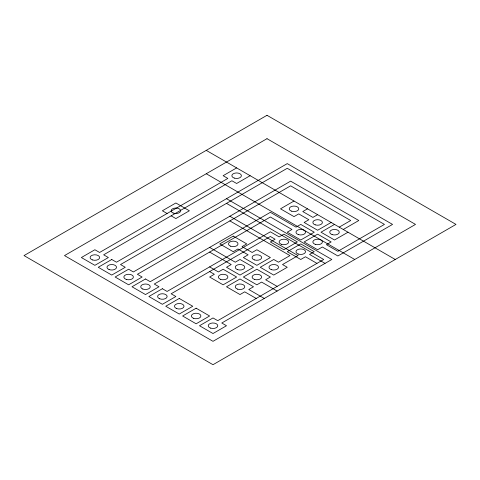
<?xml version="1.0" encoding="UTF-8"?>
<svg xmlns="http://www.w3.org/2000/svg" width="480" height="480" viewBox="0 0 480 480"><rect width="100%" height="100%" fill="white"/><g stroke="black" fill="none" stroke-linecap="round" stroke-linejoin="round"><path stroke-width="0.72" d="M236.628 167.904L223.128 175.698L227.85 178.428L99.6 252.468L94.872 249.744L81.372 257.538L94.878 265.332L108.372 257.538L103.65 254.808L231.9 180.762L236.628 183.492L250.128 175.698M294 201.03L280.5 208.824L294 216.618L298.728 213.888L308.85 219.738L304.128 222.462L317.628 230.256L331.128 222.462M307.5 208.824L302.772 211.554L312.9 217.398L317.628 214.668M334.5 224.412L321 232.206L334.5 240L348 232.206M339.228 227.142L350.7 220.512L290.628 185.832L137.4 274.296L142.122 277.02L128.628 284.814L115.128 277.02L128.622 269.226L133.35 271.956L290.628 181.152L358.8 220.512L343.272 229.476M206.25 150.366L395.25 259.488M206.25 173.748L354.75 259.488M226.5 198.69L331.8 259.488L221.772 323.01L226.5 325.734L213 333.528L199.5 325.734L213 317.94L217.728 320.67L323.7 259.488L226.5 203.37M325.05 263.382L309.528 254.418L314.25 251.694L300.75 243.9L287.25 251.694L300.75 259.488L305.472 256.758L316.95 263.382M229.872 216.228L298.05 255.588L282.522 264.552L287.25 267.282L273.75 275.076L260.25 267.282L273.75 259.488L278.472 262.212L289.95 255.588L229.872 220.902M167.1 213.498L162.372 210.774L175.872 202.98L189.372 210.774L175.872 218.568L171.15 215.838M209.628 247.404L235.272 262.212L240 259.488L253.5 267.282L240 275.076L226.5 267.282L231.228 264.552L209.622 252.078M277.128 286.374L265.65 279.75L270.372 277.02L256.872 269.226L243.372 277.02L256.872 284.814L261.6 282.09L277.122 291.054M209.628 266.892L218.4 271.956L223.128 269.226L236.628 277.02L223.128 284.814L209.628 277.02L214.35 274.296L209.622 271.566M264.3 298.458L248.772 289.494L253.5 286.764L240 278.97L226.5 286.764L240 294.558L244.722 291.834L256.2 298.458M267 115.296L24 255.588L213 364.704L456 224.412L267 115.296M267 138.678L64.5 255.588L213 341.322L415.5 224.412L267 138.678M111.75 259.488L98.25 267.282L111.75 275.076L125.25 267.282L120.522 264.552L287.25 168.294L384.45 224.412L337.878 251.304L326.4 244.674L331.128 241.95L317.628 234.156L304.128 241.95L317.628 249.744L322.35 247.014L337.872 255.978L392.55 224.412L287.25 163.62L116.472 262.212L111.75 259.488M145.5 278.97L132 286.764L145.5 294.558L159 286.764L154.272 284.034L270.372 217.008L291.972 229.476L287.25 232.206L300.75 240L314.25 232.206L300.75 224.412L296.028 227.142L270.372 212.328L150.228 281.7L145.5 278.97M233.25 236.1L219.75 243.9L233.25 251.694L237.978 248.964L248.1 254.808L243.372 257.538L256.872 265.332L270.372 257.538L256.872 249.744L252.15 252.468L242.022 246.624L246.75 243.9L233.25 236.1M162.372 288.714L148.872 296.508L162.372 304.302L175.872 296.508L171.15 293.778L270.372 236.49L275.1 239.22L270.372 241.95L283.872 249.744L297.372 241.95L283.872 234.156L279.15 236.88L270.372 231.816L167.1 291.444L162.372 288.714M179.25 298.458L165.75 306.252L179.25 314.046L192.75 306.252L179.25 298.458M196.128 308.196L182.628 315.99L196.128 323.79L209.628 315.99L196.128 308.196M173.202 213.054A4.77 2.754 0 0 0 180.636 210.966A4.77 2.754 0 0 0 173.79 208.296A4.77 2.754 0 0 0 173.202 213.054M271.362 269.664A4.77 2.754 0 0 0 278.52 267.282A4.77 2.754 0 0 0 271.362 264.894A4.77 2.754 0 0 0 271.362 269.664M254.49 279.408A4.77 2.754 0 0 0 261.648 277.02A4.77 2.754 0 0 0 254.49 274.638A4.77 2.754 0 0 0 254.49 279.408M254.49 259.926A4.77 2.754 0 0 0 261.648 257.538A4.77 2.754 0 0 0 254.49 255.15A4.77 2.754 0 0 0 254.49 259.926M237.612 269.664A4.77 2.754 0 0 0 244.77 267.282A4.77 2.754 0 0 0 237.612 264.894A4.77 2.754 0 0 0 237.612 269.664M237.612 289.152A4.77 2.754 0 0 0 244.77 286.764A4.77 2.754 0 0 0 237.612 284.376A4.77 2.754 0 0 0 237.612 289.152M230.574 246.18A4.77 2.754 0 0 0 238.008 244.092A4.77 2.754 0 0 0 231.162 241.416A4.77 2.754 0 0 0 230.574 246.18M176.574 308.532A4.77 2.754 0 0 0 184.008 306.444A4.77 2.754 0 0 0 177.162 303.774A4.77 2.754 0 0 0 176.574 308.532M109.074 269.562A4.77 2.754 0 0 0 116.508 267.474A4.77 2.754 0 0 0 109.662 264.798A4.77 2.754 0 0 0 109.074 269.562M126.24 279.408A4.77 2.754 0 0 0 133.398 277.02A4.77 2.754 0 0 0 126.24 274.638A4.77 2.754 0 0 0 126.24 279.408M142.824 289.05A4.77 2.754 0 0 0 150.258 286.962A4.77 2.754 0 0 0 143.412 284.286A4.77 2.754 0 0 0 142.824 289.05M159.702 298.788A4.77 2.754 0 0 0 167.136 296.706A4.77 2.754 0 0 0 160.29 294.03A4.77 2.754 0 0 0 159.702 298.788M92.49 259.926A4.77 2.754 0 0 0 99.648 257.538A4.77 2.754 0 0 0 92.49 255.15A4.77 2.754 0 0 0 92.49 259.926M193.74 318.378A4.77 2.754 0 0 0 200.898 315.99A4.77 2.754 0 0 0 193.74 313.608A4.77 2.754 0 0 0 193.74 318.378M210.612 328.122A4.77 2.754 0 0 0 217.77 325.734A4.77 2.754 0 0 0 210.612 323.352A4.77 2.754 0 0 0 210.612 328.122M220.74 279.408A4.77 2.754 0 0 0 227.898 277.02A4.77 2.754 0 0 0 220.74 274.638A4.77 2.754 0 0 0 220.74 279.408M315.24 244.338A4.77 2.754 0 0 0 322.398 241.95A4.77 2.754 0 0 0 315.24 239.562A4.77 2.754 0 0 0 315.24 244.338M298.362 234.594A4.77 2.754 0 0 0 305.52 232.206A4.77 2.754 0 0 0 298.362 229.818A4.77 2.754 0 0 0 298.362 234.594M291.324 211.104A4.77 2.754 0 0 0 298.758 209.022A4.77 2.754 0 0 0 291.912 206.346A4.77 2.754 0 0 0 291.324 211.104M281.49 244.338A4.77 2.754 0 0 0 288.648 241.95A4.77 2.754 0 0 0 281.49 239.562A4.77 2.754 0 0 0 281.49 244.338M234.24 178.086A4.77 2.754 0 0 0 241.398 175.698A4.77 2.754 0 0 0 234.24 173.31A4.77 2.754 0 0 0 234.24 178.086M332.112 234.594A4.77 2.754 0 0 0 339.27 232.206A4.77 2.754 0 0 0 332.112 229.818A4.77 2.754 0 0 0 332.112 234.594M298.362 254.076A4.77 2.754 0 0 0 305.52 251.694A4.77 2.754 0 0 0 298.362 249.306A4.77 2.754 0 0 0 298.362 254.076M315.24 224.85A4.77 2.754 0 0 0 322.398 222.462A4.77 2.754 0 0 0 315.24 220.074A4.77 2.754 0 0 0 315.24 224.85"/></g></svg>
